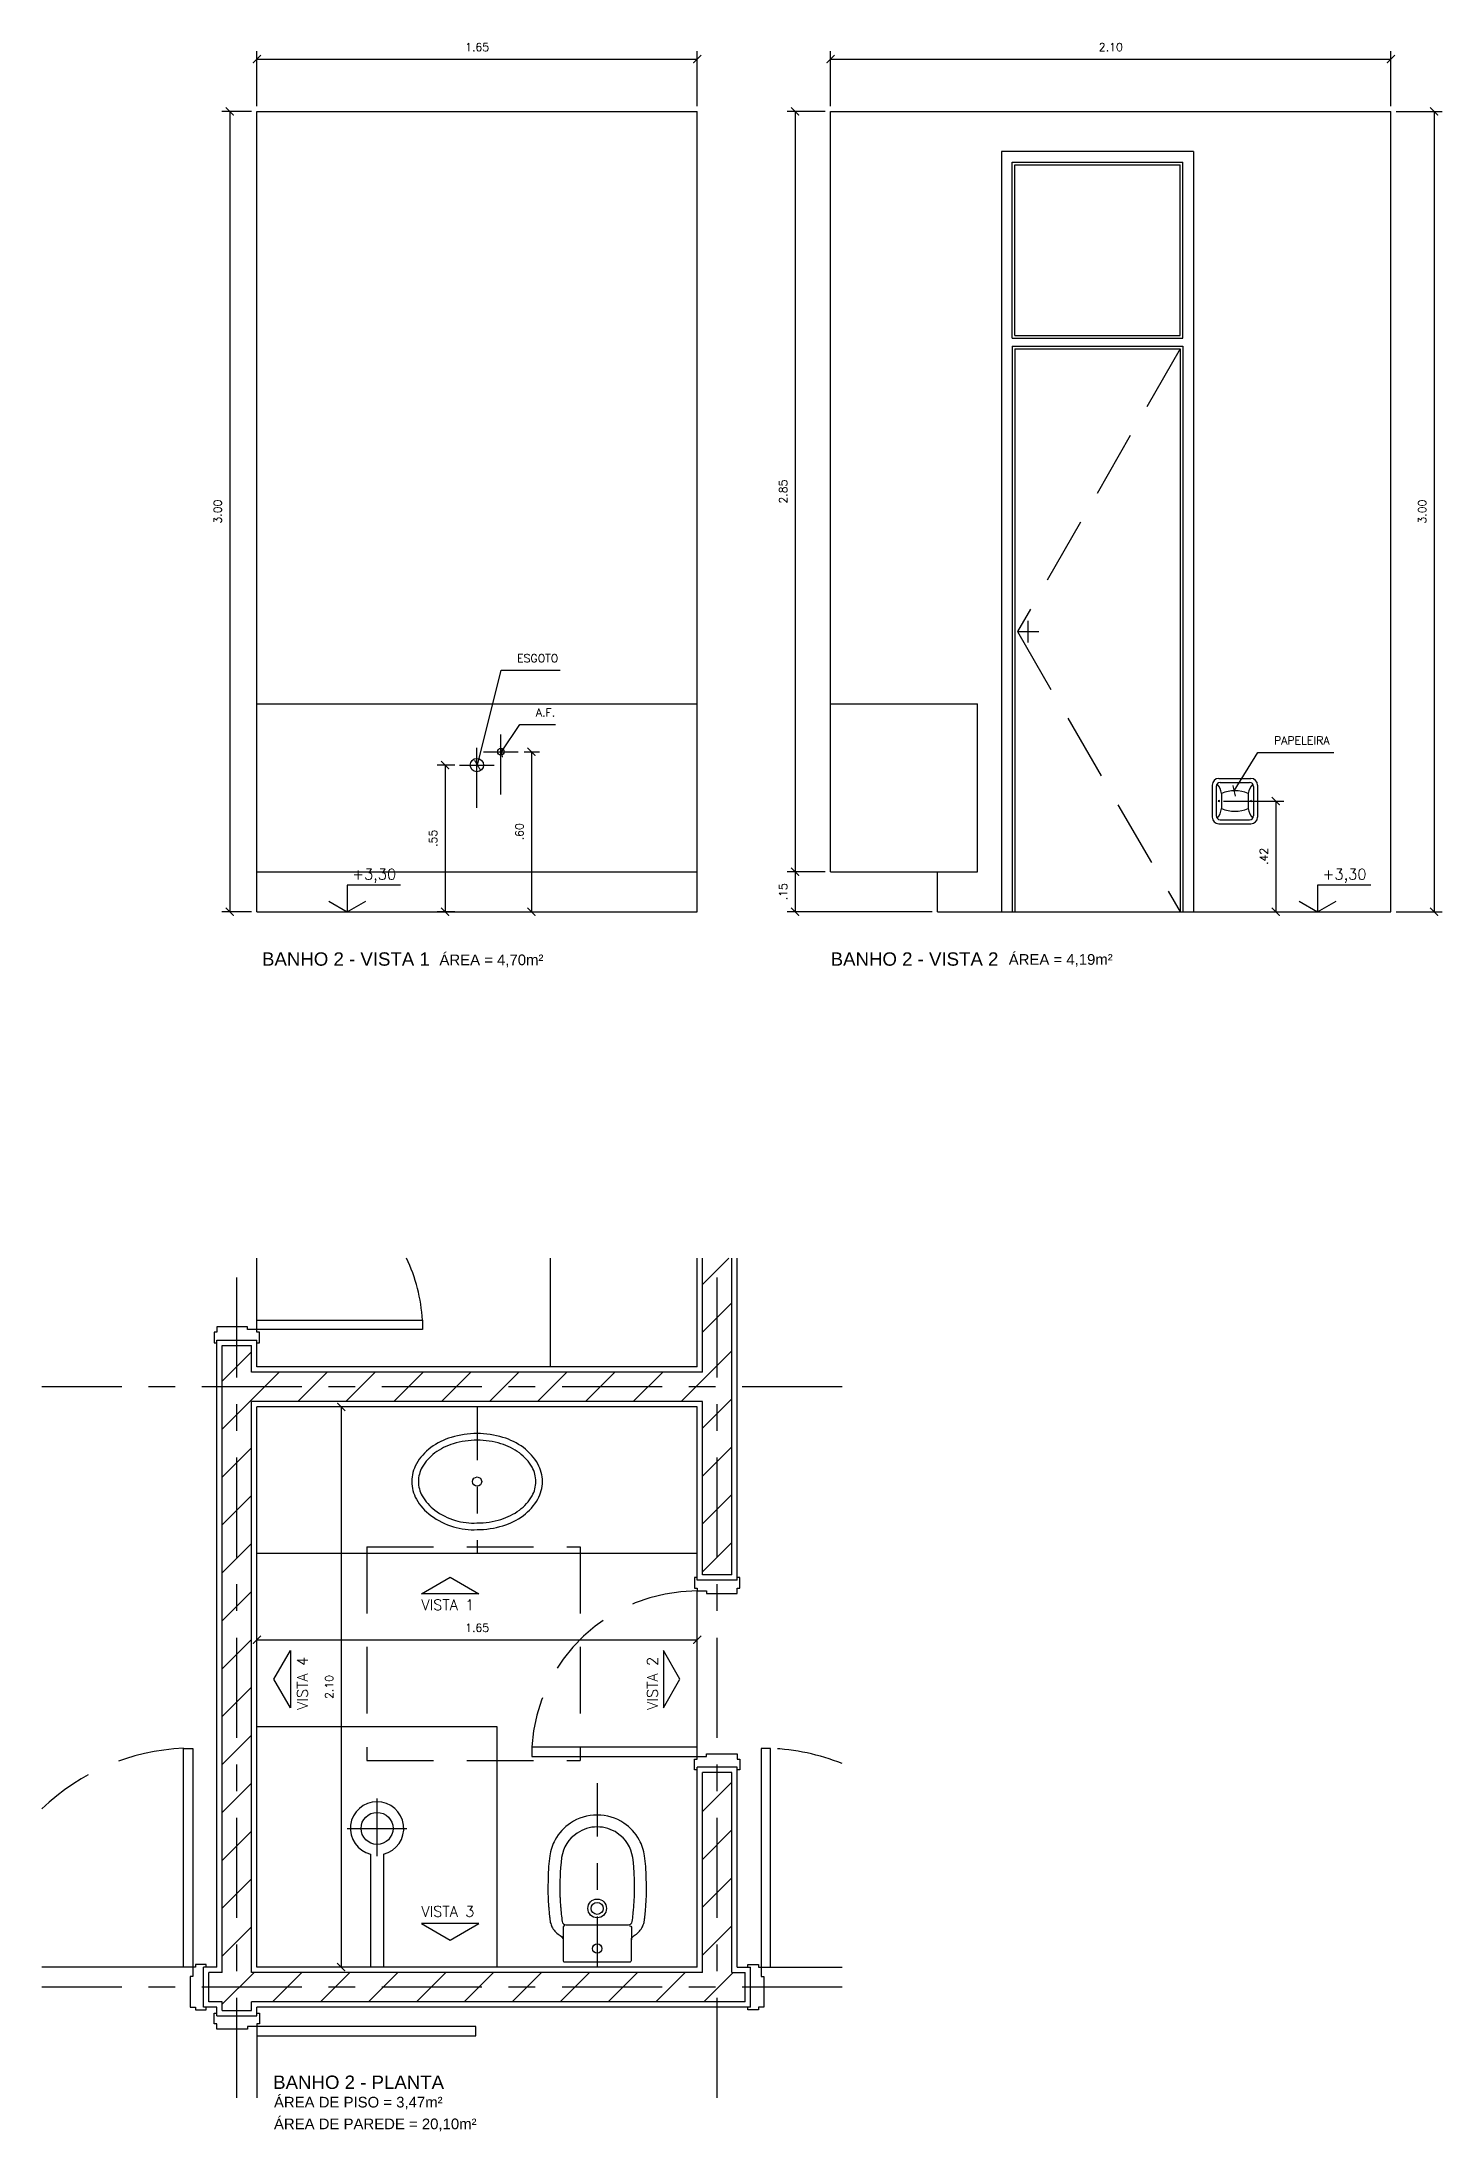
# Model space of a CAD drawing. Header units: millimetres. Extents: x 1 to 250, y 10 to 22.
# Drawn here: x 198.87 to 204.12, y 13.72 to 21.55 of the extents above; entities that cross this region are included whole.
import ezdxf

# ---------------------------------------------------------------- set-up
doc = ezdxf.new("R2010")
doc.units = ezdxf.units.MM
for name, pattern in [('CENTER', [0.6, 0.375, -0.075, 0.075, -0.075]), ('DASHDOT', [1, 0.5, -0.25, 0, -0.25]), ('HIDDEN', [0.375, 0.25, -0.125])]:
    doc.linetypes.add(name, pattern=pattern)
for name, color, linetype in [('ALV', 5, 'Continuous'), ('CAIX', 2, 'Continuous'), ('COTAS', 1, 'Continuous'), ('EIXOS', 141, 'CENTER'), ('HATCH', 8, 'Continuous'), ('LPROJ', 7, 'HIDDEN'), ('LVISTA02', 1, 'Continuous'), ('NOTAS', 2, 'Continuous'), ('PEÇAS', 7, 'Continuous'), ('PEÇAS50', 8, 'Continuous'), ('REVEST', 2, 'Continuous')]:
    doc.layers.add(name, color=color, linetype=linetype)
doc.styles.add('60-20', font='romans.shx', dxfattribs={"height": 0.03})
doc.styles.add('60-50', font='romans.shx', dxfattribs={"height": 0.075})
doc.styles.add('80-20', font='romans.shx', dxfattribs={"height": 0.04})
doc.styles.add('ARIAL', font='arial.ttf', dxfattribs={"height": 0.05})
doc.dimstyles.new('20', dxfattribs={"dimtxt": 0.1, "dimasz": 0.075, "dimexe": 0.075, "dimexo": 0.05, "dimgap": 0.075, "dimtad": 1, "dimzin": 4, "dimdsep": 46, "dimtxsty": '60-50', "dimblk1": 'ARCHTICK', "dimblk2": 'ARCHTICK', "dimsah": 1, "dimcen": 2.5, "dimclrt": 3, "dimadec": 0, "dimazin": 0, "dimtfac": 1, "dimtmove": 2, "dimatfit": 3, "dimldrblk": 'ARCHTICK', "dimfxl": 1, "dimarcsym": 0})

# ---------------------------------------------------------------- blocks, each defined once
blk = doc.blocks.new('_ARCHTICK')
at = {"color": 0, "linetype": 'ByBlock', "const_width": 0.15}
blk.add_lwpolyline([(-0.5, -0.5), (0.5, 0.5)], dxfattribs=at)
blk = doc.blocks.new('*D92')
at = {"color": 0, "linetype": 'ByBlock'}
for p, q in [((199.6787, 21.3109), (199.6787, 21.5173)), ((199.6787, 21.4873), (201.3287, 21.4873)), ((201.3287, 21.3109), (201.3287, 21.5173))]:
    blk.add_line(p, q, dxfattribs=at)
at = {"layer": 'DEFPOINTS', "color": 0, "linetype": 'ByBlock'}
for p in [(201.3287, 21.4873), (199.6787, 21.2909), (201.3287, 21.2909)]:
    blk.add_point(p, dxfattribs=at)
at = {"color": 0, "linetype": 'ByBlock', "xscale": 0.03, "yscale": 0.03, "zscale": 0.03, "rotation": 180}
blk.add_blockref('_ARCHTICK', (199.6787, 21.4873), dxfattribs=at)
at = {"color": 0, "linetype": 'ByBlock', "xscale": 0.03, "yscale": 0.03, "zscale": 0.03}
blk.add_blockref('_ARCHTICK', (201.3287, 21.4873), dxfattribs=at)
at = {"color": 3, "linetype": 'ByBlock', "insert": (200.5037, 21.5323), "char_height": 0.03, "attachment_point": 5, "style": '60-20'}
blk.add_mtext('1.65', dxfattribs=at)
blk = doc.blocks.new('*D93')
at = {"color": 0, "linetype": 'ByBlock'}
for p, q in [((201.8287, 21.3109), (201.8287, 21.5173)), ((201.8287, 21.4873), (203.9287, 21.4873)), ((203.9287, 21.3109), (203.9287, 21.5173))]:
    blk.add_line(p, q, dxfattribs=at)
at = {"layer": 'DEFPOINTS', "color": 0, "linetype": 'ByBlock'}
for p in [(203.9287, 21.4873), (201.8287, 21.2909), (203.9287, 21.2909)]:
    blk.add_point(p, dxfattribs=at)
at = {"color": 0, "linetype": 'ByBlock', "xscale": 0.03, "yscale": 0.03, "zscale": 0.03, "rotation": 180}
blk.add_blockref('_ARCHTICK', (201.8287, 21.4873), dxfattribs=at)
at = {"color": 0, "linetype": 'ByBlock', "xscale": 0.03, "yscale": 0.03, "zscale": 0.03}
blk.add_blockref('_ARCHTICK', (203.9287, 21.4873), dxfattribs=at)
at = {"color": 3, "linetype": 'ByBlock', "insert": (202.8787, 21.5323), "char_height": 0.03, "attachment_point": 5, "style": '60-20'}
blk.add_mtext('2.10', dxfattribs=at)
blk = doc.blocks.new('*D148')
at = {"color": 0, "linetype": 'ByBlock'}
for p, q in [((199.9743, 16.4351), (199.9643, 16.4351)), ((199.9943, 16.4351), (199.9943, 14.3351)), ((199.9743, 14.3351), (199.9643, 14.3351))]:
    blk.add_line(p, q, dxfattribs=at)
at = {"layer": 'DEFPOINTS', "color": 0, "linetype": 'ByBlock'}
for p in [(199.9943, 16.4351), (199.9943, 14.3351), (199.9943, 14.3351)]:
    blk.add_point(p, dxfattribs=at)
at = {"color": 0, "linetype": 'ByBlock', "xscale": 0.03, "yscale": 0.03, "zscale": 0.03}
for p, rotation in [((199.9943, 16.4351), 90), ((199.9943, 14.3351), 270)]:
    blk.add_blockref('_ARCHTICK', p, dxfattribs=dict(at, rotation=rotation))
at = {"color": 3, "linetype": 'ByBlock', "insert": (199.9493, 15.3851), "char_height": 0.03, "attachment_point": 5, "rotation": 90, "style": '60-20'}
blk.add_mtext('2.10', dxfattribs=at)
blk = doc.blocks.new('*D149')
at = {"color": 0, "linetype": 'ByBlock'}
for p, q in [((199.6787, 15.5821), (199.6787, 15.5921)), ((201.3287, 15.5821), (201.3287, 15.5921)), ((199.6787, 15.5621), (201.3287, 15.5621))]:
    blk.add_line(p, q, dxfattribs=at)
at = {"layer": 'DEFPOINTS', "color": 0, "linetype": 'ByBlock'}
for p in [(199.6787, 15.5621), (201.3287, 15.5621), (201.3287, 15.5621)]:
    blk.add_point(p, dxfattribs=at)
at = {"color": 0, "linetype": 'ByBlock', "xscale": 0.03, "yscale": 0.03, "zscale": 0.03, "rotation": 180}
blk.add_blockref('_ARCHTICK', (199.6787, 15.5621), dxfattribs=at)
at = {"color": 0, "linetype": 'ByBlock', "xscale": 0.03, "yscale": 0.03, "zscale": 0.03}
blk.add_blockref('_ARCHTICK', (201.3287, 15.5621), dxfattribs=at)
at = {"color": 3, "linetype": 'ByBlock', "insert": (200.5037, 15.6071), "char_height": 0.03, "attachment_point": 5, "style": '60-20'}
blk.add_mtext('1.65', dxfattribs=at)
blk = doc.blocks.new('*D246')
at = {"color": 0, "linetype": 'ByBlock'}
for p, q in [((199.6587, 21.2909), (199.5465, 21.2909)), ((199.5765, 21.2909), (199.5765, 18.2909)), ((199.6587, 18.2909), (199.5465, 18.2909))]:
    blk.add_line(p, q, dxfattribs=at)
at = {"layer": 'DEFPOINTS', "color": 0, "linetype": 'ByBlock'}
for p in [(199.6787, 21.2909), (199.5765, 18.2909), (199.6787, 18.2909)]:
    blk.add_point(p, dxfattribs=at)
at = {"color": 0, "linetype": 'ByBlock', "xscale": 0.03, "yscale": 0.03, "zscale": 0.03}
for p, rotation in [((199.5765, 21.2909), 90), ((199.5765, 18.2909), 270)]:
    blk.add_blockref('_ARCHTICK', p, dxfattribs=dict(at, rotation=rotation))
at = {"color": 3, "linetype": 'ByBlock', "insert": (199.5315, 19.7909), "char_height": 0.03, "attachment_point": 5, "rotation": 90, "style": '60-20'}
blk.add_mtext('3.00', dxfattribs=at)
blk = doc.blocks.new('*D247')
at = {"color": 0, "linetype": 'ByBlock'}
for p, q in [((201.8087, 21.2909), (201.6658, 21.2909)), ((201.6958, 21.2909), (201.6958, 18.4409)), ((201.8087, 18.4409), (201.6658, 18.4409))]:
    blk.add_line(p, q, dxfattribs=at)
at = {"layer": 'DEFPOINTS', "color": 0, "linetype": 'ByBlock'}
for p in [(201.8287, 21.2909), (201.6958, 18.4409), (201.8287, 18.4409)]:
    blk.add_point(p, dxfattribs=at)
at = {"color": 0, "linetype": 'ByBlock', "xscale": 0.03, "yscale": 0.03, "zscale": 0.03}
for p, rotation in [((201.6958, 21.2909), 90), ((201.6958, 18.4409), 270)]:
    blk.add_blockref('_ARCHTICK', p, dxfattribs=dict(at, rotation=rotation))
at = {"color": 3, "linetype": 'ByBlock', "insert": (201.6508, 19.8659), "char_height": 0.03, "attachment_point": 5, "rotation": 90, "style": '60-20'}
blk.add_mtext('2.85', dxfattribs=at)
blk = doc.blocks.new('*D248')
at = {"color": 0, "linetype": 'ByBlock'}
for p, q in [((201.6958, 18.4409), (201.6958, 18.2909)), ((202.2087, 18.2909), (201.6658, 18.2909))]:
    blk.add_line(p, q, dxfattribs=at)
at = {"layer": 'DEFPOINTS', "color": 0, "linetype": 'ByBlock'}
for p in [(201.8287, 18.4409), (201.6958, 18.2909), (202.2287, 18.2909)]:
    blk.add_point(p, dxfattribs=at)
at = {"color": 0, "linetype": 'ByBlock', "xscale": 0.03, "yscale": 0.03, "zscale": 0.03}
for p, rotation in [((201.6958, 18.4409), 90), ((201.6958, 18.2909), 270)]:
    blk.add_blockref('_ARCHTICK', p, dxfattribs=dict(at, rotation=rotation))
at = {"color": 3, "linetype": 'ByBlock', "insert": (201.6508, 18.3659), "char_height": 0.03, "attachment_point": 5, "rotation": 90, "style": '60-20'}
blk.add_mtext('.15', dxfattribs=at)
blk = doc.blocks.new('*D249')
at = {"color": 0, "linetype": 'ByBlock'}
for p, q in [((203.9487, 21.2909), (204.1206, 21.2909)), ((204.0906, 21.2909), (204.0906, 18.2909)), ((203.9487, 18.2909), (204.1206, 18.2909))]:
    blk.add_line(p, q, dxfattribs=at)
at = {"layer": 'DEFPOINTS', "color": 0, "linetype": 'ByBlock'}
for p in [(203.9287, 21.2909), (203.9287, 18.2909), (204.0906, 18.2909)]:
    blk.add_point(p, dxfattribs=at)
at = {"color": 0, "linetype": 'ByBlock', "xscale": 0.03, "yscale": 0.03, "zscale": 0.03}
for p, rotation in [((204.0906, 21.2909), 90), ((204.0906, 18.2909), 270)]:
    blk.add_blockref('_ARCHTICK', p, dxfattribs=dict(at, rotation=rotation))
at = {"color": 3, "linetype": 'ByBlock', "insert": (204.0456, 19.7909), "char_height": 0.03, "attachment_point": 5, "rotation": 90, "style": '60-20'}
blk.add_mtext('3.00', dxfattribs=at)
blk = doc.blocks.new('*D310')
at = {"color": 0, "linetype": 'ByBlock'}
for p, q in [((224.3668, 18.7059), (224.5928, 18.7059)), ((224.5628, 18.7059), (224.5628, 18.2909)), ((224.5688, 18.2909), (224.5928, 18.2909))]:
    blk.add_line(p, q, dxfattribs=at)
at = {"layer": 'DEFPOINTS', "color": 0, "linetype": 'ByBlock'}
for p in [(224.3468, 18.7059), (224.5488, 18.2909), (224.5628, 18.2909)]:
    blk.add_point(p, dxfattribs=at)
at = {"color": 0, "linetype": 'ByBlock', "xscale": 0.03, "yscale": 0.03, "zscale": 0.03}
for p, rotation in [((224.5628, 18.7059), 90), ((224.5628, 18.2909), 270)]:
    blk.add_blockref('_ARCHTICK', p, dxfattribs=dict(at, rotation=rotation))
at = {"color": 3, "linetype": 'ByBlock', "insert": (224.5178, 18.4984), "char_height": 0.03, "attachment_point": 5, "rotation": 90, "style": '60-20'}
blk.add_mtext('.42', dxfattribs=at)
blk = doc.blocks.new('*D311')
at = {"color": 0, "linetype": 'ByBlock'}
for p, q in [((219.911, 18.8909), (219.9686, 18.8909)), ((219.9386, 18.8909), (219.9386, 18.2909)), ((219.911, 18.2909), (219.9686, 18.2909))]:
    blk.add_line(p, q, dxfattribs=at)
at = {"layer": 'DEFPOINTS', "color": 0, "linetype": 'ByBlock'}
for p in [(219.891, 18.8909), (219.891, 18.2909), (219.9386, 18.2909)]:
    blk.add_point(p, dxfattribs=at)
at = {"color": 0, "linetype": 'ByBlock', "xscale": 0.03, "yscale": 0.03, "zscale": 0.03}
for p, rotation in [((219.9386, 18.8909), 90), ((219.9386, 18.2909), 270)]:
    blk.add_blockref('_ARCHTICK', p, dxfattribs=dict(at, rotation=rotation))
at = {"color": 3, "linetype": 'ByBlock', "insert": (219.8936, 18.5909), "char_height": 0.03, "attachment_point": 5, "rotation": 90, "style": '60-20'}
blk.add_mtext('.60', dxfattribs=at)
blk = doc.blocks.new('*D312')
at = {"color": 0, "linetype": 'ByBlock'}
for p, q in [((219.651, 18.8409), (219.5849, 18.8409)), ((219.6149, 18.8409), (219.6149, 18.2909)), ((219.651, 18.2909), (219.5849, 18.2909))]:
    blk.add_line(p, q, dxfattribs=at)
at = {"layer": 'DEFPOINTS', "color": 0, "linetype": 'ByBlock'}
for p in [(219.671, 18.8409), (219.6149, 18.2909), (219.671, 18.2909)]:
    blk.add_point(p, dxfattribs=at)
at = {"color": 0, "linetype": 'ByBlock', "xscale": 0.03, "yscale": 0.03, "zscale": 0.03}
for p, rotation in [((219.6149, 18.8409), 90), ((219.6149, 18.2909), 270)]:
    blk.add_blockref('_ARCHTICK', p, dxfattribs=dict(at, rotation=rotation))
at = {"color": 3, "linetype": 'ByBlock', "insert": (219.5699, 18.5659), "char_height": 0.03, "attachment_point": 5, "rotation": 90, "style": '60-20'}
blk.add_mtext('.55', dxfattribs=at)

msp = doc.modelspace()

# ---------------------------------------------------------------- hatches: boundary and pattern name
at = {"layer": 'HATCH'}
h = msp.add_hatch(dxfattribs=at)
h.set_pattern_fill('ANSI31', color=256, scale=0.04, style=0)
h.paths.add_polyline_path([(201.4587, 16.9927), (201.3487, 16.9927), (201.3487, 16.5651), (199.6587, 16.5651), (199.6587, 16.6651), (199.5487, 16.6651), (199.5487, 14.3151), (199.4987, 14.3151), (199.4987, 14.2051), (199.5487, 14.2051), (199.5487, 14.1726), (199.6587, 14.1726), (199.6587, 14.2051), (201.5087, 14.2051), (201.5087, 14.3151), (201.4587, 14.3151), (201.4587, 15.0651), (201.3487, 15.0651), (201.3487, 14.3151), (199.6587, 14.3151), (199.6587, 16.4551), (201.3487, 16.4551), (201.3487, 15.8051), (201.4587, 15.8051)])

# ---------------------------------------------------------------- linework, layer by layer
at = {"layer": 'ALV'}
for p, q in [((201.3487, 16.5651), (201.3487, 16.9927)), ((201.4587, 15.8051), (201.4587, 16.9927)), ((199.5487, 16.6651), (199.6587, 16.6651)), ((199.5487, 14.3151), (199.5487, 16.6651)), ((199.6587, 16.5651), (199.6587, 16.6651)), ((201.3487, 16.5651), (199.6587, 16.5651)), ((201.3487, 16.4551), (199.6587, 16.4551)), ((199.6587, 14.3151), (199.6587, 16.4551)), ((201.3487, 15.8051), (201.3487, 16.4551)), ((201.4587, 15.8051), (201.3487, 15.8051)), ((201.3487, 14.3151), (201.3487, 15.0651)), ((201.4587, 15.0651), (201.3487, 15.0651)), ((201.4587, 14.3151), (201.4587, 15.0651)), ((199.5487, 14.3151), (199.4987, 14.3151)), ((199.4987, 14.2051), (199.4987, 14.3151)), ((201.3487, 14.3151), (199.6587, 14.3151)), ((201.4587, 14.3151), (201.5087, 14.3151)), ((201.5087, 14.2051), (201.5087, 14.3151)), ((199.5487, 14.2051), (199.4987, 14.2051)), ((199.5487, 14.1726), (199.5487, 14.2051)), ((199.6587, 14.1726), (199.6587, 14.2051)), ((201.5087, 14.2051), (199.6587, 14.2051)), ((199.5487, 14.1726), (199.6587, 14.1726))]:
    msp.add_line(p, q, dxfattribs=at)
at = {"layer": 'CAIX'}
for points in [[(199.6787, 16.6751), (199.6887, 16.6751), (199.6887, 16.7151), (199.6787, 16.7151), (199.6787, 16.7251), (199.6437, 16.7251), (199.6437, 16.7351), (199.5287, 16.7351), (199.5287, 16.7151), (199.5187, 16.7151), (199.5187, 16.6751), (199.5287, 16.6751)], [(199.6787, 16.7251), (199.6787, 16.7601), (200.2987, 16.7601), (200.2987, 16.7251), (199.6787, 16.7251)], [(201.3287, 15.7951), (201.3187, 15.7951), (201.3187, 15.7551), (201.3287, 15.7551), (201.3287, 15.7451), (201.3637, 15.7451), (201.3637, 15.7351), (201.4787, 15.7351), (201.4787, 15.7551), (201.4887, 15.7551), (201.4887, 15.7951), (201.4787, 15.7951)], [(199.4387, 14.3351), (199.4037, 14.3351), (199.4037, 15.1551), (199.4387, 15.1551), (199.4387, 14.3351)], [(201.3287, 15.1251), (201.3287, 15.1601), (200.7087, 15.1601), (200.7087, 15.1251), (201.3287, 15.1251)], [(201.3287, 15.0751), (201.3187, 15.0751), (201.3187, 15.1151), (201.3287, 15.1151), (201.3287, 15.1251), (201.3637, 15.1251), (201.3637, 15.1351), (201.4787, 15.1351), (201.4787, 15.1151), (201.4887, 15.1151), (201.4887, 15.0751), (201.4787, 15.0751)], [(201.5687, 14.3351), (201.6037, 14.3351), (201.6037, 15.1551), (201.5687, 15.1551), (201.5687, 14.3351)], [(199.4887, 14.3351), (199.4887, 14.3451), (199.4487, 14.3451), (199.4487, 14.3351), (199.4387, 14.3351), (199.4387, 14.3001), (199.4287, 14.3001), (199.4287, 14.1851), (199.4487, 14.1851), (199.4487, 14.1751), (199.4887, 14.1751), (199.4887, 14.1851)], [(201.5187, 14.3351), (201.5187, 14.3451), (201.5587, 14.3451), (201.5587, 14.3351), (201.5687, 14.3351), (201.5687, 14.3001), (201.5787, 14.3001), (201.5787, 14.1851), (201.5587, 14.1851), (201.5587, 14.1751), (201.5187, 14.1751), (201.5187, 14.1851)], [(199.6787, 14.1626), (199.6887, 14.1626), (199.6887, 14.1226), (199.6787, 14.1226), (199.6787, 14.1126), (199.6437, 14.1126), (199.6437, 14.1026), (199.5287, 14.1026), (199.5287, 14.1226), (199.5187, 14.1226), (199.5187, 14.1626), (199.5287, 14.1626)], [(199.6787, 14.1126), (199.6787, 14.0776), (200.4987, 14.0776), (200.4987, 14.1126), (199.6787, 14.1126)]]:
    msp.add_lwpolyline(points, dxfattribs=at)
at = {"layer": 'CAIX', "color": 8, "linetype": 'HIDDEN'}
for centre, radius, start, end in [((199.6789, 16.7242), 0.6209, 3.31477, 25.61287), ((201.3286, 15.1242), 0.6209, 89.98732, 176.68523), ((199.4394, 14.3353), 0.8207, 92.49125, 133.71491), ((201.5681, 14.3353), 0.8207, 68.27028, 87.50875)]:
    msp.add_arc(centre, radius, start, end, dxfattribs=at)
at = {"layer": 'EIXOS'}
for p, q in [((199.6037, 13.8449), (199.6037, 16.9927)), ((201.4037, 13.8449), (201.4037, 16.9927)), ((201.8719, 16.5101), (198.8723, 16.5101)), ((201.8719, 14.2601), (198.8723, 14.2601))]:
    msp.add_line(p, q, dxfattribs=at)
at = {"layer": 'LPROJ'}
for p, q in [((203.1387, 20.4009), (202.5287, 19.3409)), ((202.5287, 19.3409), (203.1387, 18.2909)), ((200.0899, 15.9101), (200.8899, 15.9101)), ((200.0899, 15.9101), (200.0899, 15.1101)), ((200.8899, 15.9101), (200.8899, 15.1101)), ((200.0899, 15.1101), (200.8899, 15.1101))]:
    msp.add_line(p, q, dxfattribs=at)
at = {"layer": 'LVISTA02'}
for p, q in [((203.1887, 21.1409), (202.4687, 21.1409)), ((202.4687, 21.1409), (202.4687, 18.2909)), ((202.5087, 20.4409), (202.5087, 21.1009)), ((202.5087, 21.1009), (203.1487, 21.1009)), ((202.5187, 20.4509), (202.5187, 21.0909)), ((202.5187, 21.0909), (203.1387, 21.0909)), ((203.1387, 20.4509), (203.1387, 21.0909)), ((203.1487, 20.4409), (203.1487, 21.1009)), ((203.1887, 21.1409), (203.1887, 18.2909)), ((202.5187, 20.4509), (203.1387, 20.4509)), ((202.5087, 20.4409), (203.1487, 20.4409)), ((202.5087, 20.4109), (202.5087, 18.2909)), ((202.5087, 20.4109), (203.1487, 20.4109)), ((202.5187, 20.4009), (202.5187, 18.2909)), ((202.5187, 20.4009), (203.1387, 20.4009)), ((203.1387, 20.4009), (203.1387, 18.2909)), ((203.1487, 20.4109), (203.1487, 18.2909)), ((199.6787, 19.0709), (201.3287, 19.0709)), ((201.8287, 19.0709), (202.3787, 19.0709)), ((202.3787, 18.4409), (202.3787, 19.0709)), ((199.6787, 18.4409), (201.3287, 18.4409)), ((202.2287, 18.4409), (202.3787, 18.4409)), ((199.6787, 16.7601), (199.6787, 16.9927)), ((200.7787, 16.5851), (200.7787, 16.9927)), ((201.3287, 15.8851), (199.6787, 15.8851)), ((201.3287, 15.1601), (201.3287, 15.7451)), ((200.5787, 15.2351), (199.6787, 15.2351)), ((200.5787, 14.3351), (200.5787, 15.2351)), ((199.4037, 14.3351), (198.8723, 14.3351)), ((201.6037, 14.3351), (201.8719, 14.3351)), ((199.6787, 14.0776), (199.6787, 13.8449))]:
    msp.add_line(p, q, dxfattribs=at)
at = {"layer": 'NOTAS'}
for p, q in [((202.5687, 19.3009), (202.5687, 19.3809)), ((202.5287, 19.3409), (202.6087, 19.3409))]:
    msp.add_line(p, q, dxfattribs=at)
at = {"layer": 'NOTAS', "color": 8, "linetype": 'DASHDOT', "ltscale": 0.4}
for p, q in [((200.5037, 16.4351), (200.5037, 15.8851)), ((200.9537, 15.0243), (200.9537, 14.3351))]:
    msp.add_line(p, q, dxfattribs=at)
at = {"layer": 'NOTAS', "color": 8, "linetype": 'DASHDOT'}
for p, q in [((200.1287, 14.7511), (200.1287, 14.9671)), ((200.0167, 14.8551), (200.2407, 14.8551))]:
    msp.add_line(p, q, dxfattribs=at)
at = {"layer": 'NOTAS', "color": 3}
for points in [[(199.9477, 18.3309), (200.017, 18.2909), (200.0862, 18.3309)], [(203.5844, 18.3309), (203.6536, 18.2909), (203.7229, 18.3309)]]:
    msp.add_lwpolyline(points, dxfattribs=at)
at = {"layer": 'NOTAS'}
for points in [[(200.217, 18.3909), (200.017, 18.3909), (200.017, 18.2909)], [(203.8536, 18.3909), (203.6536, 18.3909), (203.6536, 18.2909)]]:
    msp.add_lwpolyline(points, dxfattribs=at)
for points in [[(200.2949, 15.7343), (200.4023, 15.7963), (200.5096, 15.7343)], [(199.804, 15.3072), (199.742, 15.4146), (199.804, 15.5219)], [(201.202, 15.3072), (201.264, 15.4146), (201.202, 15.5219)], [(200.2949, 14.4984), (200.4023, 14.4364), (200.5096, 14.4984)]]:
    msp.add_lwpolyline(points, close=True, dxfattribs=at)
at = {"layer": 'PEÇAS', "color": 8}
for p, q in [((200.5929, 18.7304), (200.5929, 18.9559)), ((200.5029, 18.6804), (200.5029, 18.9059)), ((200.5279, 18.8909), (200.658, 18.8909)), ((200.4379, 18.8409), (200.568, 18.8409)), ((203.2737, 18.7609), (203.2737, 18.6509)), ((203.2887, 18.7759), (203.3987, 18.7759)), ((203.2937, 18.7343), (203.2937, 18.6775)), ((203.3937, 18.7343), (203.3937, 18.6775)), ((203.4137, 18.7609), (203.4137, 18.6509)), ((203.2887, 18.6359), (203.3987, 18.6359))]:
    msp.add_line(p, q, dxfattribs=at)
at = {"layer": 'PEÇAS'}
for p, q in [((203.2587, 18.7659), (203.2587, 18.6459)), ((203.2837, 18.7909), (203.4037, 18.7909)), ((203.4287, 18.7659), (203.4287, 18.6459)), ((203.2837, 18.6209), (203.4037, 18.6209))]:
    msp.add_line(p, q, dxfattribs=at)
at = {"layer": 'PEÇAS', "color": 0, "linetype": 'ByBlock'}
for p, q in [((200.1047, 14.7581), (200.1047, 14.3351)), ((200.1527, 14.7581), (200.1527, 14.3351))]:
    msp.add_line(p, q, dxfattribs=at)
for points in [[(200.2587, 16.1551, 0.129052), (200.276, 16.0893, 0.106347), (200.3305, 16.0279, 0.084756), (200.4149, 15.9855, 0.089657), (200.5037, 15.9751, 0.073988), (200.6005, 15.9895, 0.084756), (200.677, 16.0279, 0.106347), (200.7314, 16.0893, 0.129052), (200.7487, 16.1551, 0.129052), (200.7314, 16.221, 0.106347), (200.677, 16.2824, 0.084756), (200.6005, 16.3208, 0.073988), (200.5037, 16.3351, 0.073988), (200.407, 16.3208, 0.084756), (200.3305, 16.2824, 0.106347), (200.276, 16.221, 0.129052)], [(200.9537, 14.9051, 0.151271), (200.8537, 14.8746, 0.125962), (200.7962, 14.8121, 0.09008), (200.7762, 14.7521), (200.7737, 14.7321), (200.7717, 14.7121, 0.004685), (200.7701, 14.6856, 0.00925), (200.7697, 14.6721, 0.000115), (200.7692, 14.634, 0.002343), (200.7692, 14.6321, 0.000782), (200.7692, 14.6192, 0.001444), (200.7692, 14.6121, 0.004804), (200.7694, 14.6017, 0.005206), (200.7697, 14.5921, 0.005188), (200.7702, 14.5832, 0.002211), (200.7717, 14.5621, 0.001932), (200.7724, 14.5539, 0.000736), (200.7742, 14.5321, 0.008336), (200.7747, 14.5276, 0.001408), (200.7766, 14.5121, 0.000457), (200.7772, 14.5071, 0.054722), (200.7794, 14.4982, 0.029037), (200.7862, 14.4821, 0.123774), (200.8155, 14.4529, -0.261182), (200.8257, 14.4371), (200.8257, 14.3601, 0.439555), (200.8312, 14.3546), (200.9537, 14.3546), (201.0762, 14.3546, 0.439555), (201.0817, 14.3601), (201.0817, 14.4371, -0.261182), (201.092, 14.4529, 0.123774), (201.1212, 14.4821, 0.029037), (201.1281, 14.4982, 0.054722), (201.1302, 14.5071, 0.000457), (201.1309, 14.5121, 0.001408), (201.1328, 14.5276, 0.008336), (201.1332, 14.5321, 0.000736), (201.1351, 14.5539, 0.001932), (201.1357, 14.5621, 0.002211), (201.1372, 14.5832, 0.005188), (201.1377, 14.5921, 0.005206), (201.1381, 14.6017, 0.004804), (201.1382, 14.6121, 0.001444), (201.1382, 14.6192, 0.000782), (201.1382, 14.6321, 0.002343), (201.1382, 14.634, 0.000115), (201.1377, 14.6721, 0.00925), (201.1373, 14.6856, 0.004685), (201.1357, 14.7121), (201.1337, 14.7321), (201.1312, 14.7521, 0.09008), (201.1112, 14.8121, 0.125962), (201.0537, 14.8746, 0.151271)]]:
    msp.add_lwpolyline(points, format="xyb", close=True, dxfattribs=at)
at = {"layer": 'PEÇAS'}
for centre, radius in [((200.5929, 18.8909), 0.0125), ((200.5029, 18.8409), 0.025)]:
    msp.add_circle(centre, radius, dxfattribs=at)
for centre, start, end in [((203.2837, 18.7659), 90, 180), ((203.4037, 18.7659), 0, 90), ((203.2837, 18.6459), 180, 270), ((203.4037, 18.6459), 270, 0)]:
    msp.add_arc(centre, 0.025, start, end, dxfattribs=at)
at = {"layer": 'PEÇAS', "color": 8}
for centre, radius, start, end in [((203.2887, 18.7609), 0.015, 90, 180), ((203.2285, 18.7248), 0.0659, 8.2703, 43.07437), ((203.3437, 18.6143), 0.13, 67.38014, 112.61986), ((203.4589, 18.7248), 0.0659, 136.92563, 171.7297), ((203.3987, 18.7609), 0.015, 0, 90), ((203.2887, 18.6509), 0.015, 180, 270), ((203.2285, 18.6869), 0.0659, 316.92563, 351.7297), ((203.3437, 18.7975), 0.13, 247.38014, 292.61986), ((203.4589, 18.6869), 0.0659, 188.2703, 223.07437), ((203.3987, 18.6509), 0.015, 270, 0)]:
    msp.add_arc(centre, radius, start, end, dxfattribs=at)
at = {"layer": 'PEÇAS', "color": 0, "linetype": 'ByBlock'}
msp.add_arc((200.1287, 14.8551), 0.1, 283.88654, 256.11346, dxfattribs=at)
at = {"layer": 'PEÇAS', "color": 8}
msp.add_ellipse((203.2837, 18.7059), major_axis=(0, 0.00281), ratio=0.41851, dxfattribs=at)
at = {"layer": 'PEÇAS', "color": 8, "extrusion": (0, 0, -1)}
msp.add_ellipse((203.4037, 18.7059), major_axis=(0, 0.00281), ratio=0.41851, dxfattribs=at)
at = {"layer": 'PEÇAS50'}
msp.add_lwpolyline([(200.2837, 16.1551, 0.129052), (200.2978, 16.1016, 0.106347), (200.3453, 16.048, 0.084756), (200.4222, 16.0095, 0.090518), (200.5029, 16.0001, 0.074629), (200.5932, 16.0135, 0.084756), (200.6622, 16.048, 0.106347), (200.7097, 16.1016, 0.129052), (200.7237, 16.1551, 0.129052), (200.7097, 16.2087, 0.106347), (200.6622, 16.2623, 0.084756), (200.5932, 16.2968, 0.073988), (200.5037, 16.3101, 0.073988), (200.4142, 16.2968, 0.084756), (200.3453, 16.2623, 0.106347), (200.2978, 16.2087, 0.129052)], format="xyb", close=True, dxfattribs=at)
for points in [[(200.9535, 14.8604, 0.152133), (200.8785, 14.8374, 0.000372), (200.8783, 14.8373, 0.213243), (200.8205, 14.7462), (200.8182, 14.7272), (200.8163, 14.7084, 0.00456), (200.8148, 14.6834, 0.00925), (200.8144, 14.6716, 0.000115), (200.8139, 14.6335, 0.002343), (200.8139, 14.632, 0.000782), (200.8139, 14.6192, 0.001444), (200.8139, 14.6124, 0.004804), (200.8141, 14.6029, 0.005206), (200.8144, 14.5942, 0.005188), (200.8148, 14.5862, 0.002211), (200.8163, 14.5655, 0.001932), (200.8169, 14.5576, 0.000736), (200.8188, 14.536, 0.008336), (200.8191, 14.5329, 0.002483), (200.8224, 14.5061, 0.380805), (200.8366, 14.4931), (200.9537, 14.4931), (201.0709, 14.4931, 0.380805), (201.085, 14.5061, 0.002483), (201.0884, 14.5329, 0.008336), (201.0887, 14.536, 0.000736), (201.0905, 14.5576, 0.001932), (201.0911, 14.5655, 0.002211), (201.0926, 14.5862, 0.005188), (201.0931, 14.5942, 0.005206), (201.0934, 14.6029, 0.004804), (201.0935, 14.6124, 0.001444), (201.0935, 14.6192, 0.000782), (201.0935, 14.632, 0.002343), (201.0935, 14.6335, 0.000115), (201.093, 14.6716, 0.00925), (201.0926, 14.6834, 0.00456), (201.0912, 14.7084), (201.0893, 14.7272), (201.0869, 14.7462, 0.213243), (201.0291, 14.8373, 0.000372), (201.029, 14.8374, 0.152133), (200.9539, 14.8604)], [(200.8322, 14.4896, 0.385098), (200.8258, 14.4847), (200.8257, 14.4832), (200.8257, 14.4371)], [(201.0752, 14.4896, -0.385098), (201.0817, 14.4847), (201.0817, 14.4832), (201.0817, 14.4371)]]:
    msp.add_lwpolyline(points, format="xyb", dxfattribs=at)
for centre, radius in [((200.5037, 16.1551), 0.0171), ((200.1287, 14.8551), 0.06), ((200.9537, 14.5551), 0.035), ((200.9537, 14.5551), 0.0225), ((200.9537, 14.4046), 0.0175)]:
    msp.add_circle(centre, radius, dxfattribs=at)
at = {"layer": 'REVEST'}
for p, q in [((199.6787, 18.2909), (199.6787, 21.2909)), ((199.6787, 21.2909), (201.3287, 21.2909)), ((201.3287, 18.2909), (201.3287, 21.2909)), ((201.8287, 18.4409), (201.8287, 21.2909)), ((201.8287, 21.2909), (203.9287, 21.2909)), ((203.9287, 18.2909), (203.9287, 21.2909)), ((201.8287, 18.4409), (202.2287, 18.4409)), ((202.2287, 18.2909), (202.2287, 18.4409)), ((199.6787, 18.2909), (201.3287, 18.2909)), ((202.2287, 18.2909), (203.9287, 18.2909)), ((201.3287, 16.5851), (201.3287, 16.9927)), ((201.4787, 15.7851), (201.4787, 16.9927)), ((199.5287, 14.3351), (199.5287, 16.6851)), ((199.5287, 16.6851), (199.6787, 16.6851)), ((199.6787, 16.5851), (199.6787, 16.6851)), ((201.3287, 16.5851), (199.6787, 16.5851)), ((199.6787, 14.3351), (199.6787, 16.4351)), ((201.3287, 16.4351), (199.6787, 16.4351)), ((201.3287, 15.7851), (201.3287, 16.4351)), ((201.4787, 15.7851), (201.3287, 15.7851)), ((201.3287, 14.3351), (201.3287, 15.0851)), ((201.4787, 15.0851), (201.3287, 15.0851)), ((201.4787, 14.3351), (201.4787, 15.0851)), ((199.5287, 14.3351), (199.4787, 14.3351)), ((199.4787, 14.1851), (199.4787, 14.3351)), ((201.3287, 14.3351), (199.6787, 14.3351)), ((201.4787, 14.3351), (201.5287, 14.3351)), ((201.5287, 14.1851), (201.5287, 14.3351)), ((199.5287, 14.1851), (199.4787, 14.1851)), ((199.5287, 14.1526), (199.5287, 14.1851)), ((201.5287, 14.1851), (199.6787, 14.1851)), ((199.6787, 14.1526), (199.6787, 14.1851)), ((199.5287, 14.1526), (199.6787, 14.1526))]:
    msp.add_line(p, q, dxfattribs=at)

# ---------------------------------------------------------------- texts
at = {"layer": 'COTAS', "color": 3, "char_height": 0.03, "attachment_point": 4, "style": '60-20'}
for s, insert in [('ESGOTO', (200.6535, 19.2413)), ('A.F.', (200.724, 19.0378)), ('PAPELEIRA', (203.4902, 18.9332))]:
    msp.add_mtext(s, dxfattribs=dict(at, insert=insert))
at = {"layer": 'NOTAS', "color": 3, "style": '80-20'}
for s, p in [('+3,30', (200.0356, 18.4117)), ('+3,30', (203.6723, 18.4117)), ('VISTA 1', (200.2946, 15.673)), ('VISTA 3', (200.2946, 14.5236))]:
    msp.add_text(s, height=0.04, dxfattribs=at).set_placement(p)
at = {"layer": 'NOTAS', "style": 'ARIAL'}
for s, height, p in [('BANHO 2 - VISTA 1', 0.05, (199.6976, 18.0888)), ('ÁREA = 4,70m²', 0.04, (200.3626, 18.0907)), ('BANHO 2 - VISTA 2', 0.05, (201.8287, 18.0888)), ('ÁREA = 4,19m²', 0.04, (202.4961, 18.0923)), ('BANHO 2 - PLANTA', 0.05, (199.7394, 13.8784)), ('ÁREA DE PISO = 3,47m²', 0.04, (199.7424, 13.8088)), ('ÁREA DE PAREDE = 20,10m²', 0.04, (199.7424, 13.7273))]:
    msp.add_text(s, height=height, dxfattribs=at).set_placement(p)
at = {"layer": 'NOTAS', "color": 3, "style": '80-20'}
for s, p in [('VISTA 4', (199.8689, 15.2993)), ('VISTA 2', (201.1809, 15.2993))]:
    msp.add_text(s, height=0.04, rotation=90, dxfattribs=at).set_placement(p)

# ---------------------------------------------------------------- dimensions: what is measured, and where the dimension line sits
at = {"layer": 'COTAS'}
for base, p1, p2, picture, middle in [((201.3287, 21.4873), (199.6787, 21.2909), (201.3287, 21.2909), '*D92', (200.5037, 21.5323)), ((203.9287, 21.4873), (201.8287, 21.2909), (203.9287, 21.2909), '*D93', (202.8787, 21.5323)), ((201.3287, 15.5621), (199.6787, 15.5621), (201.3287, 15.5621), '*D149', (200.5037, 15.6071))]:
    dim = msp.add_linear_dim(base=base, p1=p1, p2=p2, dimstyle='20', override={"dimtxt": 0.02, "dimasz": 0.03, "dimexe": 0.03, "dimexo": 0.02, "dimgap": 0.03, "dimtxsty": '60-20'}, dxfattribs=at)
    dim.commit()
    dim.dimension.update_dxf_attribs({"geometry": picture, "text_midpoint": middle})
for base, p1, p2, override, picture, middle in [((199.5765, 18.2909), (199.6787, 21.2909), (199.6787, 18.2909), {"dimtxt": 0.02, "dimasz": 0.03, "dimexe": 0.03, "dimexo": 0.02, "dimgap": 0.03, "dimtxsty": '60-20'}, '*D246', (199.5315, 19.7909)), ((201.6958, 18.4409), (201.8287, 21.2909), (201.8287, 18.4409), {"dimtxt": 0.02, "dimasz": 0.03, "dimexe": 0.03, "dimexo": 0.02, "dimgap": 0.03, "dimtxsty": '60-20'}, '*D247', (201.6508, 19.8659)), ((204.0906, 18.2909), (203.9287, 21.2909), (203.9287, 18.2909), {"dimtxt": 0.02, "dimasz": 0.03, "dimexe": 0.03, "dimexo": 0.02, "dimgap": 0.03, "dimtxsty": '60-20'}, '*D249', (204.0456, 19.7909)), ((201.6958, 18.2909), (201.8287, 18.4409), (202.2287, 18.2909), {"dimtxt": 0.02, "dimasz": 0.03, "dimexe": 0.03, "dimexo": 0.02, "dimgap": 0.03, "dimtxsty": '60-20', "dimse1": 1}, '*D248', (201.6508, 18.3659)), ((199.9943, 14.3351), (199.9943, 16.4351), (199.9943, 14.3351), {"dimtxt": 0.02, "dimasz": 0.03, "dimexe": 0.03, "dimexo": 0.02, "dimgap": 0.03, "dimtxsty": '60-20'}, '*D148', (199.9493, 15.3851))]:
    dim = msp.add_linear_dim(base=base, p1=p1, p2=p2, angle=90, dimstyle='20', override=override, dxfattribs=at)
    dim.commit()
    dim.dimension.update_dxf_attribs({"geometry": picture, "text_midpoint": middle})
for base, p1, p2, picture, middle, set_off in [((200.7074, 18.2909), (200.6598, 18.8909), (200.6598, 18.2909), '*D311', (200.6624, 18.5909), (-19.2312, 0)), ((200.3837, 18.2909), (200.4398, 18.8409), (200.4398, 18.2909), '*D312', (200.3387, 18.5659), (-19.2312, 0)), ((203.4968313279, 18.2908657796), (203.2808978238, 18.7058657796), (203.4828898565, 18.2908657796), '*D310', (203.4518313279, 18.4983657796), (-21.0659520339, 0))]:
    dim = msp.add_linear_dim(base=base, p1=p1, p2=p2, angle=90, dimstyle='20', override={"dimtxt": 0.02, "dimasz": 0.03, "dimexe": 0.03, "dimexo": 0.02, "dimgap": 0.03, "dimtxsty": '60-20'}, dxfattribs=at)
    dim.commit()
    dim.dimension.update_dxf_attribs({"geometry": picture, "text_midpoint": middle, "insert": set_off})

# ---------------------------------------------------------------- leaders
at = {"layer": 'COTAS', "annotation_type": 0, "has_hookline": 1, "hookline_direction": 0}
for points, text_width in [([(200.5048, 18.8409), (200.5935, 19.1963), (200.6235, 19.1963)], 0.1614), ([(200.5948, 18.8909), (200.664, 18.9928), (200.694, 18.9928)], 0.0729), ([(203.3409, 18.7443), (203.4302, 18.8882), (203.4602, 18.8882)], 0.2243)]:
    msp.add_leader(points, dimstyle='20', override={"dimtxt": 0.02, "dimasz": 0.03, "dimexe": 0.03, "dimexo": 0.02, "dimgap": 0.03, "dimtxsty": '60-20'}, dxfattribs=dict(at, text_width=text_width))

doc.saveas('drawing.dxf')
